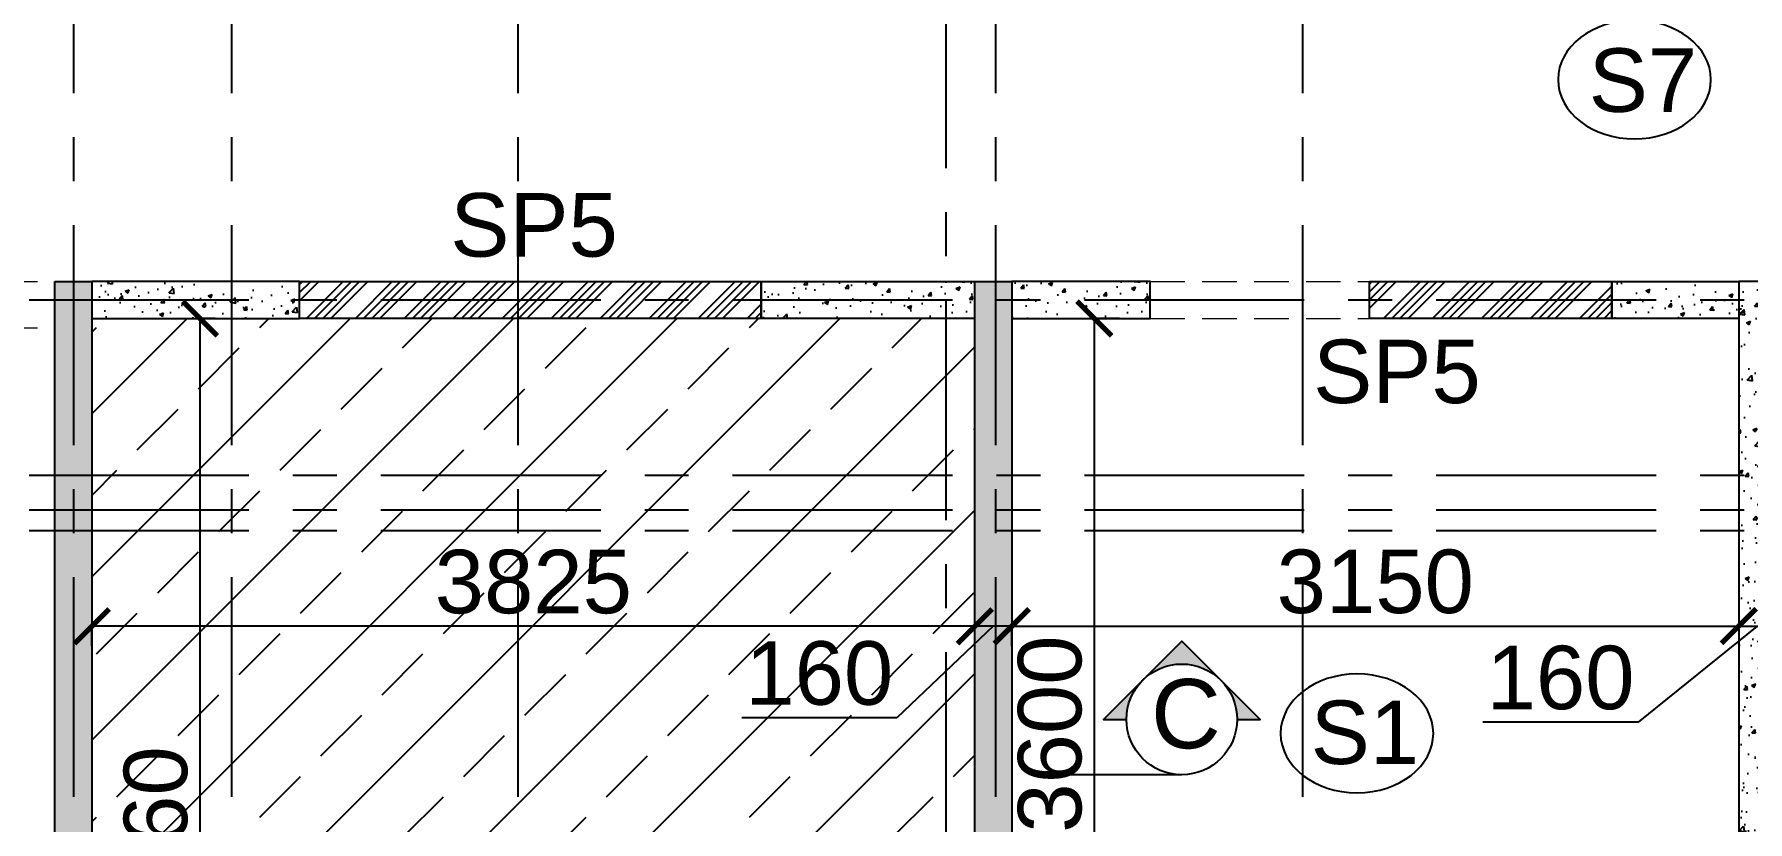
# Model space of a CAD drawing. Header units: inches. Extents: x 278200 to 407749, y -182622 to -96622.
# Drawn here: x 291376 to 298799, y -114045 to -110634 of the extents above; entities that cross this region are included whole.
import ezdxf
from ezdxf.enums import TextEntityAlignment as Align

# ---------------------------------------------------------------- set-up
doc = ezdxf.new("R2010")
doc.units = ezdxf.units.IN
doc.header["$MEASUREMENT"] = 0
doc.linetypes.add('CENTER', pattern=[50.8, 31.75, -6.35, 6.35, -6.35])
doc.linetypes.add('Hidden', pattern=[3, 2, -1])
for name, color, linetype in [('160 R.C. WALL HAT', 8, 'Continuous'), ('160 R.C.WALL', 6, 'Continuous'), ('DIM', 251, 'Continuous'), ('GRID', 8, 'CENTER'), ('NON STRUC R.C.WALL', 6, 'Continuous'), ('NON.STRUC.R.C.WALLS', 1, 'Continuous'), ('SEC TXT', 11, 'Continuous'), ('Section', 1, 'Continuous'), ('SPANRAL BEAM', 3, 'Continuous'), ('SUNKEN', 8, 'Continuous')]:
    doc.layers.add(name, color=color, linetype=linetype)
for name, color, linetype, lineweight in [('BEAMS', 3, 'Continuous', 0), ('SLAB CIR', 1, 'Continuous', 25), ('SLAB TXT', 3, 'Continuous', 0)]:
    doc.layers.add(name, color=color, linetype=linetype, lineweight=lineweight)
doc.styles.add('T200', font='sanss___.ttf', dxfattribs={"height": 275})
doc.styles.add('T300', font='sanss___.ttf', dxfattribs={"height": 350})
doc.dimstyles.new('T 200', dxfattribs={"dimtxt": 275, "dimasz": 150, "dimexe": 1, "dimexo": 0, "dimgap": 50, "dimtad": 1, "dimdec": 0, "dimrnd": 5, "dimdsep": 46, "dimtxsty": 'T200', "dimblk": 'ARCHTICK', "dimcen": 2.5, "dimdle": 1, "dimclrd": 5, "dimclre": 253, "dimclrt": 1, "dimadec": 0, "dimazin": 0, "dimtfac": 1, "dimtdec": 0, "dimtmove": 2, "dimatfit": 3, "dimfxl": 0, "dimarcsym": 0})
pattern_1 = [(45, (2626358.34, -227125.94), (-106.066017, 106.066017), []), (45, (2626393.7, -227125.94), (-106.066017, 106.066017), []), (45, (2626429.05, -227125.94), (-106.066017, 106.066017), []), (45, (2626464.41, -227125.94), (-106.066017, 106.066017), [])]
pattern_2 = [(50, (2464819.82, 125850.9), (179.315046, -15.688034), [18.75, -206.25]), (355, (2464819.82, 125850.9), (-34.687833, 188.048033), [15, -165]), (100.4514445, (2464834.76, 125849.6), (144.627212, 172.359998), [15.935048, -175.285528]), (46.1842, (2464819.82, 125900.9), (266.810333, -41.37982), [28.125, -309.375]), (96.635635, (2464842.05, 125897.46), (233.665486, 243.52965), [23.902586, -262.92844]), (351.184164, (2464819.82, 125900.9), (233.665486, 243.52965), [22.5, -247.5]), (21, (2464844.82, 125888.4), (149.226763, -100.654723), [18.75, -206.25]), (326, (2464844.82, 125888.4), (60.828833, 181.287511), [15, -165]), (71.451445, (2464857.25, 125880.02), (210.055594, 80.632788), [15.935047, -175.285528]), (37.5, (2464819.816, 125850.906), (3.0399638, 83.2234635), [0, -163, 0, -167.5, 0, -165.625]), (7.5, (2464819.82, 125850.91), (65.7673844, 98.602928), [0, -95.5, 0, -159.25, 0, -63.125]), (327.5, (2464764.066, 125850.906), (133.455609, -5.638718), [0, -62.5, 0, -195, 0, -258.75]), (317.5, (2464739.07, 125850.91), (145.7965423, 25.0262456), [0, -81.25, 0, -129.5, 0, -183.75])]

# ---------------------------------------------------------------- blocks, each defined once
blk = doc.blocks.new('_ARCHTICK')
at = {"color": 0, "linetype": 'ByBlock', "const_width": 0.15}
blk.add_lwpolyline([(-0.5, -0.5), (0.5, 0.5)], dxfattribs=at)
blk = doc.blocks.new('*D627')
at = {"layer": 'Defpoints', "color": 0}
for p in [(295610.7, -112968.7, 14.7), (298760.7, -112968.7, 14.7), (298760.7, -113197.1)]:
    blk.add_point(p, dxfattribs=at)
at = {"layer": 'DIM', "color": 253, "lineweight": -2}
for p, q in [((295610.7, -112968.7), (295610.7, -113198.1)), ((298760.7, -112968.7), (298760.7, -113198.1))]:
    blk.add_line(p, q, dxfattribs=at)
at = {"layer": 'DIM', "color": 5, "lineweight": -2}
blk.add_line((295609.7, -113197.1), (298761.7, -113197.1), dxfattribs=at)
at = {"layer": 'DIM', "color": 5, "lineweight": -2, "xscale": 150, "yscale": 150, "zscale": 150, "rotation": 180}
blk.add_blockref('_ARCHTICK', (295610.7, -113197.1), dxfattribs=at)
at = {"layer": 'DIM', "color": 5, "lineweight": -2, "xscale": 150, "yscale": 150, "zscale": 150}
blk.add_blockref('_ARCHTICK', (298760.7, -113197.1), dxfattribs=at)
at = {"layer": 'DIM', "color": 1, "insert": (297185.7, -113005.2), "char_height": 275, "attachment_point": 5, "style": 'T200'}
blk.add_mtext('3150', dxfattribs=at)
blk = doc.blocks.new('*D641')
at = {"layer": 'Defpoints', "color": 0}
for p in [(298760.7, -112968.7, 14.7), (298920.7, -113197.1), (298920.7, -113380.6, 14.7)]:
    blk.add_point(p, dxfattribs=at)
at = {"layer": 'DIM', "color": 253, "lineweight": -2}
for p, q in [((298760.7, -112968.7), (298760.7, -113198.1)), ((298920.7, -113380.6), (298920.7, -113196.1))]:
    blk.add_line(p, q, dxfattribs=at)
at = {"layer": 'DIM', "color": 5, "lineweight": -2}
for p, q in [((298840.7, -113197.1), (298324.5, -113613.4)), ((298759.7, -113197.1), (298921.7, -113197.1)), ((298324.5, -113613.4), (297652.3, -113613.4))]:
    blk.add_line(p, q, dxfattribs=at)
at = {"layer": 'DIM', "color": 5, "lineweight": -2, "xscale": 150, "yscale": 150, "zscale": 150, "rotation": 180}
blk.add_blockref('_ARCHTICK', (298760.7, -113197.1), dxfattribs=at)
at = {"layer": 'DIM', "color": 5, "lineweight": -2, "xscale": 150, "yscale": 150, "zscale": 150}
blk.add_blockref('_ARCHTICK', (298920.7, -113197.1), dxfattribs=at)
at = {"layer": 'DIM', "color": 1, "insert": (297988.4, -113421.6), "char_height": 275, "attachment_point": 5, "style": 'T200'}
blk.add_mtext('160', dxfattribs=at)
blk = doc.blocks.new('*D39')
at = {"layer": 'Defpoints', "color": 0}
for p in [(292094.8, -111864.9), (292159.4, -111864.9), (292159, -116424.9)]:
    blk.add_point(p, dxfattribs=at)
at = {"layer": 'DIM', "color": 253, "lineweight": -2}
for p, q in [((292159.4, -111864.9), (292093.8, -111864.9)), ((292159, -116424.9), (292093.8, -116424.9))]:
    blk.add_line(p, q, dxfattribs=at)
at = {"layer": 'DIM', "color": 5, "lineweight": -2}
blk.add_line((292094.8, -116425.9), (292094.8, -111863.9), dxfattribs=at)
at = {"layer": 'DIM', "color": 5, "lineweight": -2, "xscale": 150, "yscale": 150, "zscale": 150}
for p, rotation in [((292094.8, -111864.9), 90), ((292094.8, -116424.9), 270)]:
    blk.add_blockref('_ARCHTICK', p, dxfattribs=dict(at, rotation=rotation))
at = {"layer": 'DIM', "color": 1, "insert": (291903, -114144.9), "char_height": 275, "attachment_point": 5, "rotation": 90, "style": 'T200'}
blk.add_mtext('4560', dxfattribs=at)
blk = doc.blocks.new('*D252')
at = {"layer": 'Defpoints', "color": 0}
for p in [(295968.6, -111864.9), (296077.6, -111864.9, 14.7), (296083.5, -115464.9, 14.7)]:
    blk.add_point(p, dxfattribs=at)
at = {"layer": 'DIM', "color": 253, "lineweight": -2}
for p, q in [((296077.6, -111864.9), (295967.6, -111864.9)), ((296083.5, -115464.9), (295967.6, -115464.9))]:
    blk.add_line(p, q, dxfattribs=at)
at = {"layer": 'DIM', "color": 5, "lineweight": -2}
blk.add_line((295968.6, -115465.9), (295968.6, -111863.9), dxfattribs=at)
at = {"layer": 'DIM', "color": 5, "lineweight": -2, "xscale": 150, "yscale": 150, "zscale": 150}
for p, rotation in [((295968.6, -111864.9), 90), ((295968.6, -115464.9), 270)]:
    blk.add_blockref('_ARCHTICK', p, dxfattribs=dict(at, rotation=rotation))
at = {"layer": 'DIM', "color": 1, "insert": (295776.8, -113664.9), "char_height": 275, "attachment_point": 5, "rotation": 90, "style": 'T200'}
blk.add_mtext('3600', dxfattribs=at)
blk = doc.blocks.new('*D254')
at = {"layer": 'Defpoints', "color": 0}
for p in [(295450.7, -113198.1), (295450.7, -113283.9, 14.7), (295610.7, -113283.9, 14.7)]:
    blk.add_point(p, dxfattribs=at)
at = {"layer": 'DIM', "color": 5, "lineweight": -2}
for p, q in [((295530.7, -113198.1), (295113.2, -113594.1)), ((295611.7, -113198.1), (295449.7, -113198.1)), ((295113.2, -113594.1), (294441, -113594.1))]:
    blk.add_line(p, q, dxfattribs=at)
at = {"layer": 'DIM', "color": 253, "lineweight": -2}
for p, q in [((295450.7, -113283.9), (295450.7, -113197.1)), ((295610.7, -113283.9), (295610.7, -113197.1))]:
    blk.add_line(p, q, dxfattribs=at)
at = {"layer": 'DIM', "color": 5, "lineweight": -2, "xscale": 150, "yscale": 150, "zscale": 150, "rotation": 180}
blk.add_blockref('_ARCHTICK', (295450.7, -113198.1), dxfattribs=at)
at = {"layer": 'DIM', "color": 5, "lineweight": -2, "xscale": 150, "yscale": 150, "zscale": 150}
blk.add_blockref('_ARCHTICK', (295610.7, -113198.1), dxfattribs=at)
at = {"layer": 'DIM', "color": 1, "insert": (294777.1, -113402.3), "char_height": 275, "attachment_point": 5, "style": 'T200'}
blk.add_mtext('160', dxfattribs=at)
blk = doc.blocks.new('*D255')
at = {"layer": 'Defpoints', "color": 0}
for p in [(291625.7, -113198.1), (291625.7, -113282.3, 14.7), (295450.7, -113283.9, 14.7)]:
    blk.add_point(p, dxfattribs=at)
at = {"layer": 'DIM', "color": 5, "lineweight": -2}
blk.add_line((295451.7, -113198.1), (291624.7, -113198.1), dxfattribs=at)
at = {"layer": 'DIM', "color": 253, "lineweight": -2}
for p, q in [((291625.7, -113282.3), (291625.7, -113197.1)), ((295450.7, -113283.9), (295450.7, -113197.1))]:
    blk.add_line(p, q, dxfattribs=at)
at = {"layer": 'DIM', "color": 5, "lineweight": -2, "xscale": 150, "yscale": 150, "zscale": 150, "rotation": 180}
blk.add_blockref('_ARCHTICK', (291625.7, -113198.1), dxfattribs=at)
at = {"layer": 'DIM', "color": 5, "lineweight": -2, "xscale": 150, "yscale": 150, "zscale": 150}
blk.add_blockref('_ARCHTICK', (295450.7, -113198.1), dxfattribs=at)
at = {"layer": 'DIM', "color": 1, "insert": (293538.2, -113006.2), "char_height": 275, "attachment_point": 5, "style": 'T200'}
blk.add_mtext('3825', dxfattribs=at)

msp = doc.modelspace()

# ---------------------------------------------------------------- hatches: boundary and pattern name
at = {"layer": '160 R.C. WALL HAT'}
h = msp.add_hatch(dxfattribs=at)
h.set_pattern_fill('AR-CONC', color=256, scale=25)
h.set_pattern_definition([(50, (2470594.82, 118330.9), (179.315046, -15.688034), [18.75, -206.25]), (355, (2470594.82, 118330.9), (-34.687833, 188.048033), [15, -165]), (100.4514445, (2470609.76, 118329.6), (144.627212, 172.359998), [15.935048, -175.285528]), (46.1842, (2470594.82, 118380.9), (266.810333, -41.37982), [28.125, -309.375]), (96.635635, (2470617.05, 118377.46), (233.665486, 243.52965), [23.902586, -262.92844]), (351.184164, (2470594.82, 118380.9), (233.665486, 243.52965), [22.5, -247.5]), (21, (2470619.82, 118368.4), (149.226763, -100.654723), [18.75, -206.25]), (326, (2470619.82, 118368.4), (60.828833, 181.287511), [15, -165]), (71.451445, (2470632.25, 118360.02), (210.055594, 80.632788), [15.935047, -175.285528]), (37.5, (2470594.816, 118330.906), (3.0399638, 83.2234635), [0, -163, 0, -167.5, 0, -165.625]), (7.5, (2470594.82, 118330.91), (65.7673844, 98.602928), [0, -95.5, 0, -159.25, 0, -63.125]), (327.5, (2470539.066, 118330.906), (133.455609, -5.638718), [0, -62.5, 0, -195, 0, -258.75]), (317.5, (2470514.07, 118330.91), (145.7965423, 25.0262456), [0, -81.25, 0, -129.5, 0, -183.75])])
h.paths.add_polyline_path([(291625.7, -111704.9), (291465.7, -111704.9), (291465.7, -116424.9), (291625.7, -116424.9)])
h = msp.add_hatch(dxfattribs=at)
h.set_pattern_fill('AR-CONC', color=256, scale=25)
h.set_pattern_definition(pattern_2)
h.paths.add_polyline_path([(292525.7, -111704.9), (292525.7, -111864.9), (291625.7, -111864.9), (291625.7, -111704.9)])
h = msp.add_hatch(dxfattribs=at)
h.set_pattern_fill('AR-CONC', color=256, scale=25)
h.set_pattern_definition([(50, (2473979.82, 123890.9), (179.315046, -15.688034), [18.75, -206.25]), (355, (2473979.82, 123890.9), (-34.687833, 188.048033), [15, -165]), (100.4514445, (2473994.76, 123889.6), (144.627212, 172.359998), [15.935048, -175.285528]), (46.1842, (2473979.82, 123940.9), (266.810333, -41.37982), [28.125, -309.375]), (96.635635, (2474002.05, 123937.46), (233.665486, 243.52965), [23.902586, -262.92844]), (351.184164, (2473979.82, 123940.9), (233.665486, 243.52965), [22.5, -247.5]), (21, (2474004.82, 123928.4), (149.226763, -100.654723), [18.75, -206.25]), (326, (2474004.82, 123928.4), (60.828833, 181.287511), [15, -165]), (71.451445, (2474017.25, 123920.02), (210.055594, 80.632788), [15.935047, -175.285528]), (37.5, (2473979.816, 123890.906), (3.0399638, 83.2234635), [0, -163, 0, -167.5, 0, -165.625]), (7.5, (2473979.82, 123890.91), (65.7673844, 98.602928), [0, -95.5, 0, -159.25, 0, -63.125]), (327.5, (2473924.066, 123890.906), (133.455609, -5.638718), [0, -62.5, 0, -195, 0, -258.75]), (317.5, (2473899.07, 123890.91), (145.7965423, 25.0262456), [0, -81.25, 0, -129.5, 0, -183.75])])
h.paths.add_polyline_path([(295450.7, -111704.9), (294525.7, -111704.9), (294525.7, -111864.9), (295450.7, -111864.9)])
h = msp.add_hatch(dxfattribs=at)
h.set_pattern_fill('AR-CONC', color=256, scale=25)
h.set_pattern_definition([(50, (2474579.82, 118330.9), (179.315046, -15.688034), [18.75, -206.25]), (355, (2474579.82, 118330.9), (-34.687833, 188.048033), [15, -165]), (100.4514445, (2474594.76, 118329.6), (144.627212, 172.359998), [15.935048, -175.285528]), (46.1842, (2474579.82, 118380.9), (266.810333, -41.37982), [28.125, -309.375]), (96.635635, (2474602.05, 118377.46), (233.665486, 243.52965), [23.902586, -262.92844]), (351.184164, (2474579.82, 118380.9), (233.665486, 243.52965), [22.5, -247.5]), (21, (2474604.82, 118368.4), (149.226763, -100.654723), [18.75, -206.25]), (326, (2474604.82, 118368.4), (60.828833, 181.287511), [15, -165]), (71.451445, (2474617.25, 118360.02), (210.055594, 80.632788), [15.935047, -175.285528]), (37.5, (2474579.816, 118330.906), (3.0399638, 83.2234635), [0, -163, 0, -167.5, 0, -165.625]), (7.5, (2474579.82, 118330.91), (65.7673844, 98.602928), [0, -95.5, 0, -159.25, 0, -63.125]), (327.5, (2474524.066, 118330.906), (133.455609, -5.638718), [0, -62.5, 0, -195, 0, -258.75]), (317.5, (2474499.07, 118330.91), (145.7965423, 25.0262456), [0, -81.25, 0, -129.5, 0, -183.75])])
h.paths.add_polyline_path([(295610.7, -111704.9), (295450.7, -111704.9), (295450.7, -117424.9), (295610.7, -117424.9)])
h = msp.add_hatch(dxfattribs=at)
h.set_pattern_fill('AR-CONC', color=256, scale=25)
h.set_pattern_definition([(50, (2474739.82, 123890.9), (179.315046, -15.688034), [18.75, -206.25]), (355, (2474739.82, 123890.9), (-34.687833, 188.048033), [15, -165]), (100.4514445, (2474754.76, 123889.6), (144.627212, 172.359998), [15.935048, -175.285528]), (46.1842, (2474739.82, 123940.9), (266.810333, -41.37982), [28.125, -309.375]), (96.635635, (2474762.05, 123937.46), (233.665486, 243.52965), [23.902586, -262.92844]), (351.184164, (2474739.82, 123940.9), (233.665486, 243.52965), [22.5, -247.5]), (21, (2474764.82, 123928.4), (149.226763, -100.654723), [18.75, -206.25]), (326, (2474764.82, 123928.4), (60.828833, 181.287511), [15, -165]), (71.451445, (2474777.25, 123920.02), (210.055594, 80.632788), [15.935047, -175.285528]), (37.5, (2474739.816, 123890.906), (3.0399638, 83.2234635), [0, -163, 0, -167.5, 0, -165.625]), (7.5, (2474739.82, 123890.91), (65.7673844, 98.602928), [0, -95.5, 0, -159.25, 0, -63.125]), (327.5, (2474684.066, 123890.906), (133.455609, -5.638718), [0, -62.5, 0, -195, 0, -258.75]), (317.5, (2474659.07, 123890.91), (145.7965423, 25.0262456), [0, -81.25, 0, -129.5, 0, -183.75])])
h.paths.add_polyline_path([(296210.7, -111704.9), (295610.7, -111704.9), (295610.7, -111864.9), (296210.7, -111864.9)])
h = msp.add_hatch(dxfattribs=at)
h.set_pattern_fill('AR-CONC', color=256, scale=25)
h.set_pattern_definition(pattern_2)
h.paths.add_polyline_path([(298210.7, -111704.9), (298210.7, -111864.9), (298760.7, -111864.9), (298760.7, -111704.9)])
h = msp.add_hatch(dxfattribs=at)
h.set_pattern_fill('AR-CONC', color=256, scale=25)
h.set_pattern_definition([(50, (2477889.82, 119190.9), (179.315046, -15.688034), [18.75, -206.25]), (355, (2477889.82, 119190.9), (-34.687833, 188.048033), [15, -165]), (100.4514445, (2477904.76, 119189.6), (144.627212, 172.359998), [15.935048, -175.285528]), (46.1842, (2477889.82, 119240.9), (266.810333, -41.37982), [28.125, -309.375]), (96.635635, (2477912.05, 119237.46), (233.665486, 243.52965), [23.902586, -262.92844]), (351.184164, (2477889.82, 119240.9), (233.665486, 243.52965), [22.5, -247.5]), (21, (2477914.82, 119228.4), (149.226763, -100.654723), [18.75, -206.25]), (326, (2477914.82, 119228.4), (60.828833, 181.287511), [15, -165]), (71.451445, (2477927.25, 119220.02), (210.055594, 80.632788), [15.935047, -175.285528]), (37.5, (2477889.816, 119190.906), (3.0399638, 83.2234635), [0, -163, 0, -167.5, 0, -165.625]), (7.5, (2477889.82, 119190.91), (65.7673844, 98.602928), [0, -95.5, 0, -159.25, 0, -63.125]), (327.5, (2477834.066, 119190.906), (133.455609, -5.638718), [0, -62.5, 0, -195, 0, -258.75]), (317.5, (2477809.07, 119190.91), (145.7965423, 25.0262456), [0, -81.25, 0, -129.5, 0, -183.75])])
h.paths.add_polyline_path([(298760.7, -115664.9), (298920.7, -115664.9), (298920.7, -111704.9), (298760.7, -111704.9)])
at = {"layer": 'NON STRUC R.C.WALL'}
h = msp.add_hatch(dxfattribs=at)
h.set_pattern_fill('ANSI34', color=1, scale=200)
h.set_pattern_definition(pattern_1)
h.paths.add_polyline_path([(292525.7, -111704.9), (294525.7, -111704.9), (294525.7, -111864.9), (292525.7, -111864.9)])
h = msp.add_hatch(dxfattribs=at)
h.set_pattern_fill('ANSI34', color=1, scale=200)
h.set_pattern_definition(pattern_1)
h.paths.add_polyline_path([(297160.7, -111704.9), (298210.7, -111704.9), (298210.7, -111864.9), (297160.7, -111864.9)])
at = {"layer": 'Section'}
h = msp.add_hatch(color=30, dxfattribs=at)
edge = h.paths.add_edge_path()
edge.add_line((296587.1, -113601.1), (296686.4, -113601.1))
edge.add_line((296686.4, -113601.1), (296347.4, -113262.1))
edge.add_line((296347.4, -113262.1), (296008.4, -113601.1))
edge.add_line((296008.4, -113601.1), (296107.7, -113601.1))
edge.add_arc((296347.4, -113601.1), 239.7, 0, 180, ccw=False)
at = {"layer": 'SUNKEN'}
h = msp.add_hatch(dxfattribs=at)
h.set_pattern_fill('ANSI33', color=256, scale=2000)
h.set_pattern_definition([(45, (2645780.65, -256330.56), (-353.55339, 353.55339), []), (45, (2646134.2, -256330.56), (-353.55339, 353.55339), [250, -125])])
h.paths.add_polyline_path([(291625.7, -117424.9), (295450.7, -117424.9), (295450.7, -111864.9), (291625.7, -111864.9)])

# ---------------------------------------------------------------- linework, layer by layer
at = {"layer": '160 R.C.WALL', "elevation": 14.7}
for points in [[(291465.7, -111704.9), (291625.7, -111704.9), (291625.7, -116424.9), (291465.7, -116424.9)], [(295450.7, -111704.9), (295610.7, -111704.9), (295610.7, -117424.9), (295450.7, -117424.9)], [(298760.7, -115664.9), (298920.7, -115664.9), (298920.7, -111704.9), (298760.7, -111704.9)]]:
    msp.add_lwpolyline(points, close=True, dxfattribs=at)
at = {"layer": '160 R.C.WALL'}
for points, elevation in [([(291625.7, -111864.9), (292525.7, -111864.9), (292525.7, -111704.9), (291625.7, -111704.9)], 0), ([(295450.7, -111864.9), (294525.7, -111864.9), (294525.7, -111704.9), (295470.7, -111704.9)], 14.7), ([(295610.7, -111864.9), (296210.7, -111864.9), (296210.7, -111704.9), (295610.7, -111704.9)], 14.7), ([(298760.7, -111864.9), (298210.7, -111864.9), (298210.7, -111704.9), (298760.7, -111704.9)], 14.7)]:
    msp.add_lwpolyline(points, dxfattribs=dict(at, elevation=elevation))
at = {"layer": 'BEAMS', "linetype": 'Hidden', "ltscale": 75}
for p, q in [((289665.7, -111704.9, 29.5), (291465.7, -111704.9, 29.5)), ((292525.7, -111704.9), (294525.7, -111704.9, 14.7)), ((296210.7, -111704.9, 14.7), (298210.7, -111704.9, 14.7)), ((292525.7, -111864.9), (294525.7, -111864.9, 14.7)), ((296210.7, -111864.9, 14.7), (298210.7, -111864.9, 14.7)), ((289665.7, -111904.9, 29.5), (291465.7, -111904.9, 29.5))]:
    msp.add_line(p, q, dxfattribs=at)
at = {"layer": 'GRID', "ltscale": 30}
for p, q in [((291545.7, -99268.8, 14.7), (291545.7, -130305.3, 14.7)), ((292230.7, -99268.8, 14.7), (292230.7, -130305.3, 14.7)), ((293470.9, -99268.8, 14.7), (293470.9, -130305.3, 14.7)), ((295540.7, -99268.8, 14.7), (295540.7, -130305.3, 14.7)), ((296870.7, -99268.8, 14.7), (296870.7, -130305.3, 14.7)), ((295325.7, -99593.6, 14.7), (295325.7, -130305.3, 14.7)), ((366982.1, -111784.9, 14.7), (281288.5, -111784.9, 14.7)), ((366982.1, -112544.9, 14.7), (281183, -112544.9, 14.7)), ((366982.1, -112694.5, 14.7), (280098.3, -112694.5, 14.7)), ((366982.1, -112784.9, 14.7), (281098.8, -112784.9, 14.7))]:
    msp.add_line(p, q, dxfattribs=at)
at = {"layer": 'NON.STRUC.R.C.WALLS'}
msp.add_lwpolyline([(292525.7, -111704.9), (294525.7, -111704.9), (294525.7, -111864.9), (292525.7, -111864.9)], close=True, dxfattribs=at)
at = {"layer": 'NON.STRUC.R.C.WALLS', "elevation": 14.7}
msp.add_lwpolyline([(297160.7, -111704.9), (298210.7, -111704.9), (298210.7, -111864.9), (297160.7, -111864.9)], close=True, dxfattribs=at)
at = {"layer": 'Section', "color": 30}
msp.add_line((296347.4, -113840.8), (295732.9, -113840.8), dxfattribs=at)
msp.add_lwpolyline([(296587.1, -113601.1), (296686.4, -113601.1), (296347.4, -113262.1), (296008.4, -113601.1), (296107.7, -113601.1, -1)], format="xyb", close=True, dxfattribs=at)
msp.add_circle((296347.4, -113601.1), 239.7, dxfattribs=at)
at = {"layer": 'SLAB CIR', "extrusion": (0, 0, -1)}
for centre, major_axis in [((298308.7, -110830.1), (331, 0)), ((297106.4, -113661.8, -0.7), (-331, 0))]:
    msp.add_ellipse(centre, major_axis=major_axis, ratio=0.77685, dxfattribs=at)

# ---------------------------------------------------------------- texts
at = {"layer": 'SEC TXT', "color": 4, "style": 'T300'}
msp.add_text('C', height=300, dxfattribs=at).set_placement((296365.2, -113576.5), align=Align.MIDDLE_CENTER)
at = {"layer": 'SLAB TXT', "style": 'T300'}
for s, p in [('S7', (298110.3, -110969.8)), ('S1', (296905.7, -113794.7))]:
    msp.add_text(s, height=275, dxfattribs=at).set_placement(p)
at = {"layer": 'SPANRAL BEAM', "style": 'T300'}
for p in [(293178.3, -111596.8), (296916.5, -112231.3)]:
    msp.add_text('SP5', height=275, dxfattribs=at).set_placement(p)

# ---------------------------------------------------------------- dimensions: what is measured, and where the dimension line sits
at = {"layer": 'DIM'}
for base, p1, p2, picture, middle in [((292094.8, -111864.9), (292159, -116424.9), (292159.4, -111864.9), '*D39', (291903, -114144.9)), ((295968.6, -111864.9), (296083.5, -115464.9, 14.7), (296077.6, -111864.9, 14.7), '*D252', (295776.8, -113664.9))]:
    dim = msp.add_linear_dim(base=base, p1=p1, p2=p2, angle=90, dimstyle='T 200', dxfattribs=at)
    dim.commit()
    dim.dimension.update_dxf_attribs({"geometry": picture, "text_midpoint": middle})
dim = msp.add_linear_dim(base=(291625.7, -113198.1), p1=(295450.7, -113283.9, 14.7), p2=(291625.7, -113282.3, 14.7), dimstyle='T 200', override={"dimtmove": 1}, dxfattribs=at)
dim.commit()
dim.dimension.update_dxf_attribs({"geometry": '*D255', "text_midpoint": (293538.2, -113006.2)})
dim = msp.add_linear_dim(base=(298760.7, -113197.1), p1=(295610.7, -112968.7, 14.7), p2=(298760.7, -112968.7, 14.7), dimstyle='T 200', dxfattribs=at)
dim.commit()
dim.dimension.update_dxf_attribs({"geometry": '*D627', "text_midpoint": (297185.7, -113005.2)})
for base, p1, p2, picture, middle in [((298920.7, -113197.1), (298760.7, -112968.7, 14.7), (298920.7, -113380.6, 14.7), '*D641', (298274.5, -113613.4)), ((295450.7, -113198.1), (295610.7, -113283.9, 14.7), (295450.7, -113283.9, 14.7), '*D254', (295063.2, -113594.1))]:
    dim = msp.add_linear_dim(base=base, p1=p1, p2=p2, dimstyle='T 200', override={"dimtmove": 1}, dxfattribs=at)
    dim.commit()
    dim.dimension.update_dxf_attribs({"geometry": picture, "text_midpoint": middle, "dimtype": 160})

doc.saveas('drawing.dxf')
